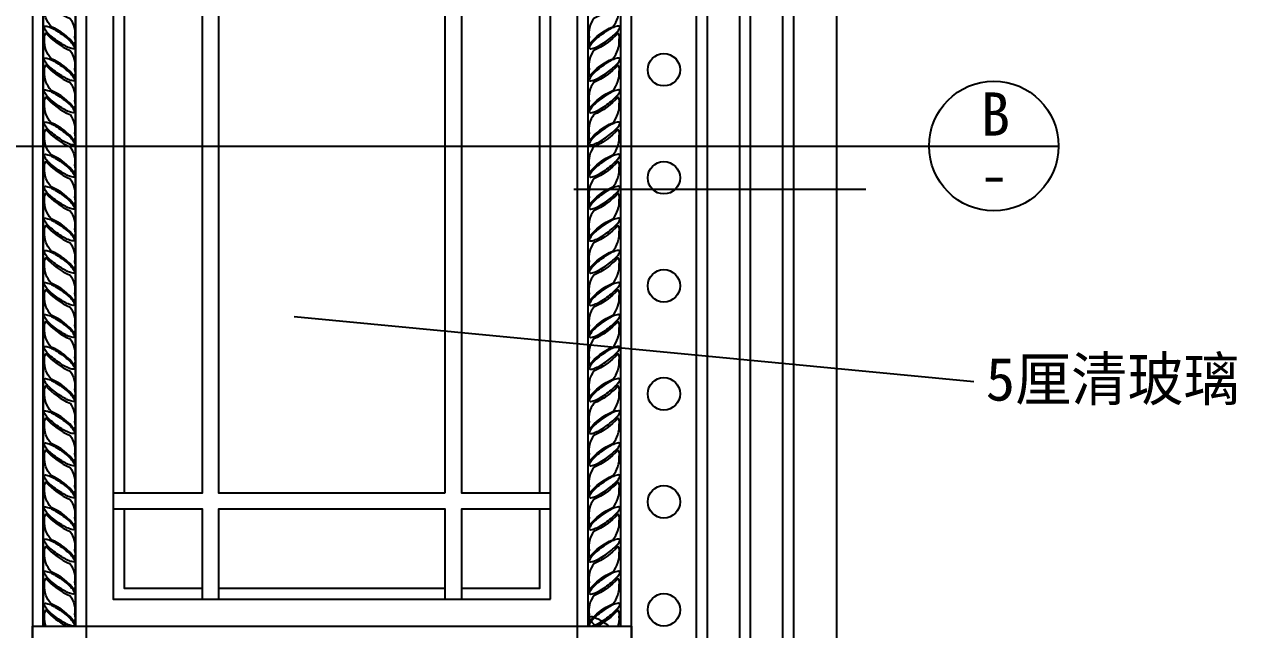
# Model space of a CAD drawing. Header units: metres. Extents: x 63 to 3579, y 112 to 4698.
# Drawn here: x 1201 to 2324, y 2378 to 2938 of the extents above; entities that cross this region are included whole.
import ezdxf

# ---------------------------------------------------------------- set-up
doc = ezdxf.new("R2010")
doc.units = ezdxf.units.M
for name, color, linetype in [('3', 3, 'Continuous'), ('4', 4, 'Continuous'), ('7', 7, 'Continuous'), ('BH', 3, 'Continuous'), ('DIM', 3, 'Continuous'), ('TEXT', 3, 'Continuous')]:
    doc.layers.add(name, color=color, linetype=linetype)
doc.dimstyles.get("Standard").update_dxf_attribs({"dimtxt": 2.5, "dimasz": 2.5, "dimexe": 1.25, "dimexo": 0.625, "dimtad": 1, "dimcen": 2.5, "dimazin": 3, "dimtfac": 1, "dimtmove": 0, "dimatfit": 3})

msp = doc.modelspace()

# ---------------------------------------------------------------- hatches: boundary and pattern name
at = {"layer": 'BH'}
h = msp.add_hatch(dxfattribs=at)
h.set_pattern_fill('AR-RROOF', scale=300)
h.paths.add_polyline_path([(1590.69, 3407.74), (1590.69, 3481.06), (1380.69, 3481.06), (1380.69, 3407.74)])
h.paths.add_polyline_path([(1365.69, 3481.06), (1293.19, 3481.06), (1293.19, 3407.74), (1365.69, 3407.74)])
h.paths.add_polyline_path([(1365.69, 3392.74), (1293.19, 3392.74), (1293.19, 2504.38), (1365.69, 2504.38)])
h.paths.add_polyline_path([(1380.69, 2504.38), (1590.69, 2504.38), (1590.69, 3392.74), (1380.69, 3392.74)])
h.paths.add_polyline_path([(1678.19, 3407.74), (1678.19, 3481.06), (1605.69, 3481.06), (1605.69, 3407.74)])
h.paths.add_polyline_path([(1605.69, 2504.38), (1678.19, 2504.38), (1678.19, 3392.74), (1605.69, 3392.74)])
h.paths.add_polyline_path([(1380.69, 2489.38), (1380.69, 2416.06), (1590.69, 2416.06), (1590.69, 2489.38)])
h.paths.add_polyline_path([(1678.19, 2489.38), (1605.69, 2489.38), (1605.69, 2416.06), (1678.19, 2416.06)])
h.paths.add_polyline_path([(1365.69, 2489.38), (1293.19, 2489.38), (1293.19, 2416.06), (1365.69, 2416.06)])

# ---------------------------------------------------------------- linework, layer by layer
at = {"layer": '3'}
for p, q in [((1218.19, 2381.06), (1218.19, 3516.06)), ((1248.19, 2381.06), (1248.19, 3516.06)), ((1723.19, 2381.06), (1723.19, 3516.06)), ((1753.19, 2381.06), (1753.19, 3516.06))]:
    msp.add_line(p, q, dxfattribs=at)
for points in [[(353.19, 1536.06), (353.19, 4341.16, -0.18), (1913.19, 4341.16), (1913.19, 1536.06)], [(363.19, 1536.06), (363.19, 4334.27, -0.18), (1903.19, 4334.27), (1903.19, 1536.06)], [(393.19, 1536.06), (393.19, 4313.45, -0.18), (1873.19, 4313.45), (1873.19, 1536.06)], [(403.19, 1536.06), (403.19, 4306.46, -0.18), (1863.19, 4306.46), (1863.19, 1536.06)]]:
    msp.add_lwpolyline(points, format="xyb", dxfattribs=at)
msp.add_lwpolyline([(443.19, 1536.06), (443.19, 3626.06), (1823.19, 3626.06), (1823.19, 1536.06)], dxfattribs=at)
for points in [[(1688.19, 2406.06), (1688.19, 3491.06), (1283.19, 3491.06), (1283.19, 2406.06)], [(1258.19, 2331.06), (1208.19, 2331.06), (1208.19, 2381.06), (1258.19, 2381.06)], [(1763.19, 2331.06), (1713.19, 2331.06), (1713.19, 2381.06), (1763.19, 2381.06)]]:
    msp.add_lwpolyline(points, close=True, dxfattribs=at)
at = {"layer": '4'}
for p, q in [((1218.19, 3516.06), (1218.19, 2381.06)), ((1248.19, 3516.06), (1248.19, 2381.06))]:
    msp.add_line(p, q, dxfattribs=at)
for points in [[(313.19, 1536.06), (313.19, 4368.49, -0.19), (1953.19, 4368.49), (1953.19, 1536.06)], [(433.19, 1536.06), (433.19, 4285.36, -0.17), (1833.19, 4285.36), (1833.19, 1536.06)]]:
    msp.add_lwpolyline(points, format="xyb", dxfattribs=at)
msp.add_lwpolyline([(1763.19, 2331.06), (1763.19, 3566.06), (1208.19, 3566.06), (1208.19, 2331.06)], close=True, dxfattribs=at)
at = {"layer": '7'}
for points in [[(1713.19, 2381.06), (1713.19, 3516.06), (1258.19, 3516.06), (1258.19, 2381.06)], [(1590.69, 2504.38), (1590.69, 3392.74), (1380.69, 3392.74), (1380.69, 2504.38)]]:
    msp.add_lwpolyline(points, close=True, dxfattribs=at)
for points in [[(1283.19, 2504.38), (1365.69, 2504.38), (1365.69, 3392.74), (1283.19, 3392.74)], [(1293.19, 3392.74), (1293.19, 2504.38)], [(1688.19, 3392.74), (1605.69, 3392.74), (1605.69, 2504.38), (1688.19, 2504.38)], [(1678.19, 2504.38), (1678.19, 3392.74)], [(1365.69, 2406.06), (1365.69, 2489.38), (1283.19, 2489.38)], [(1293.19, 2489.38), (1293.19, 2416.06), (1365.69, 2416.06)], [(1590.69, 2406.06), (1590.69, 2489.38), (1380.69, 2489.38), (1380.69, 2406.06)], [(1688.19, 2489.38), (1605.69, 2489.38), (1605.69, 2406.06)], [(1605.69, 2416.06), (1678.19, 2416.06), (1678.19, 2489.38)], [(1380.69, 2416.06), (1590.69, 2416.06)]]:
    msp.add_lwpolyline(points, dxfattribs=at)
for centre in [(1793.19, 2896.06), (1793.19, 2796.06), (1793.19, 2696.06), (1793.19, 2596.06), (1793.19, 2496.06), (1793.19, 2396.06)]:
    msp.add_circle(centre, 15, dxfattribs=at)
at = {"layer": 'BH'}
for points in [[(1247.32, 2926.4, -0.1), (1247.45, 2919.13, 0.13), (1225.5, 2935.98, -0.19), (1219.51, 2953.59, -0.23), (1220.78, 2959.59, 0.11), (1243.11, 2943.51, -0.21), (1247.32, 2926.15)], [(1724.06, 2926.4, 0.1), (1723.93, 2919.13, -0.13), (1745.88, 2935.98, 0.19), (1751.88, 2953.59, 0.23), (1750.6, 2959.59, -0.11), (1728.27, 2943.51, 0.21), (1724.06, 2926.15)], [(1247.32, 2896.75, -0.1), (1247.45, 2889.48, 0.13), (1225.5, 2906.33, -0.19), (1219.51, 2923.95, -0.23), (1220.78, 2929.95, 0.11), (1243.11, 2913.86, -0.21), (1247.32, 2896.5)], [(1724.06, 2896.75, 0.1), (1723.93, 2889.48, -0.13), (1745.88, 2906.33, 0.19), (1751.88, 2923.95, 0.23), (1750.6, 2929.95, -0.11), (1728.27, 2913.86, 0.21), (1724.06, 2896.5)], [(1247.32, 2867.26, -0.1), (1247.45, 2859.98, 0.13), (1225.5, 2876.83, -0.19), (1219.51, 2894.45, -0.23), (1220.78, 2900.45, 0.11), (1243.11, 2884.37, -0.21), (1247.32, 2867)], [(1724.06, 2867.26, 0.1), (1723.93, 2859.98, -0.13), (1745.88, 2876.83, 0.19), (1751.88, 2894.45, 0.23), (1750.6, 2900.45, -0.11), (1728.27, 2884.37, 0.21), (1724.06, 2867)], [(1247.32, 2837.46, -0.1), (1247.45, 2830.18, 0.13), (1225.5, 2847.03, -0.19), (1219.51, 2864.65, -0.23), (1220.78, 2870.65, 0.11), (1243.11, 2854.56, -0.21), (1247.32, 2837.2)], [(1724.06, 2837.46, 0.1), (1723.93, 2830.18, -0.13), (1745.88, 2847.03, 0.19), (1751.88, 2864.65, 0.23), (1750.6, 2870.65, -0.11), (1728.27, 2854.56, 0.21), (1724.06, 2837.2)], [(1247.32, 2807.65, -0.1), (1247.45, 2800.38, 0.13), (1225.5, 2817.23, -0.19), (1219.51, 2834.85, -0.23), (1220.78, 2840.85, 0.11), (1243.11, 2824.76, -0.21), (1247.32, 2807.4)], [(1724.06, 2807.65, 0.1), (1723.93, 2800.38, -0.13), (1745.88, 2817.23, 0.19), (1751.88, 2834.85, 0.23), (1750.6, 2840.85, -0.11), (1728.27, 2824.76, 0.21), (1724.06, 2807.4)], [(1247.32, 2778.01, -0.1), (1247.45, 2770.73, 0.13), (1225.5, 2787.58, -0.19), (1219.51, 2805.2, -0.23), (1220.78, 2811.2, 0.11), (1243.11, 2795.11, -0.21), (1247.32, 2777.75)], [(1724.06, 2778.01, 0.1), (1723.93, 2770.73, -0.13), (1745.88, 2787.58, 0.19), (1751.88, 2805.2, 0.23), (1750.6, 2811.2, -0.11), (1728.27, 2795.11, 0.21), (1724.06, 2777.75)], [(1247.32, 2748.51, -0.1), (1247.45, 2741.23, 0.13), (1225.5, 2758.08, -0.19), (1219.51, 2775.7, -0.23), (1220.78, 2781.7, 0.11), (1243.11, 2765.62, -0.21), (1247.32, 2748.25)], [(1724.06, 2748.51, 0.1), (1723.93, 2741.23, -0.13), (1745.88, 2758.08, 0.19), (1751.88, 2775.7, 0.23), (1750.6, 2781.7, -0.11), (1728.27, 2765.62, 0.21), (1724.06, 2748.25)], [(1247.32, 2718.71, -0.1), (1247.45, 2711.43, 0.13), (1225.5, 2728.28, -0.19), (1219.51, 2745.9, -0.23), (1220.78, 2751.9, 0.11), (1243.11, 2735.81, -0.21), (1247.32, 2718.45)], [(1724.06, 2718.71, 0.1), (1723.93, 2711.43, -0.13), (1745.88, 2728.28, 0.19), (1751.88, 2745.9, 0.23), (1750.6, 2751.9, -0.11), (1728.27, 2735.81, 0.21), (1724.06, 2718.45)], [(1247.32, 2688.91, -0.1), (1247.45, 2681.63, 0.13), (1225.5, 2698.48, -0.19), (1219.51, 2716.1, -0.23), (1220.78, 2722.1, 0.11), (1243.11, 2706.01, -0.21), (1247.32, 2688.65)], [(1724.06, 2688.91, 0.1), (1723.93, 2681.63, -0.13), (1745.88, 2698.48, 0.19), (1751.88, 2716.1, 0.23), (1750.6, 2722.1, -0.11), (1728.27, 2706.01, 0.21), (1724.06, 2688.65)], [(1247.32, 2659.26, -0.1), (1247.45, 2651.98, 0.13), (1225.5, 2668.83, -0.19), (1219.51, 2686.45, -0.23), (1220.78, 2692.45, 0.11), (1243.11, 2676.36, -0.21), (1247.32, 2659)], [(1724.06, 2659.26, 0.1), (1723.93, 2651.98, -0.13), (1745.88, 2668.83, 0.19), (1751.88, 2686.45, 0.23), (1750.6, 2692.45, -0.11), (1728.27, 2676.36, 0.21), (1724.06, 2659)], [(1247.32, 2629.76, -0.1), (1247.45, 2622.48, 0.13), (1225.5, 2639.34, -0.19), (1219.51, 2656.95, -0.23), (1220.78, 2662.95, 0.11), (1243.11, 2646.87, -0.21), (1247.32, 2629.51)], [(1724.06, 2629.76, 0.1), (1723.93, 2622.48, -0.13), (1745.88, 2639.34, 0.19), (1751.88, 2656.95, 0.23), (1750.6, 2662.95, -0.11), (1728.27, 2646.87, 0.21), (1724.06, 2629.51)], [(1247.32, 2599.96, -0.1), (1247.45, 2592.68, 0.13), (1225.5, 2609.53, -0.19), (1219.51, 2627.15, -0.23), (1220.78, 2633.15, 0.11), (1243.11, 2617.06, -0.21), (1247.32, 2599.7)], [(1724.06, 2599.96, 0.1), (1723.93, 2592.68, -0.13), (1745.88, 2609.53, 0.19), (1751.88, 2627.15, 0.23), (1750.6, 2633.15, -0.11), (1728.27, 2617.06, 0.21), (1724.06, 2599.7)], [(1247.32, 2570.16, -0.1), (1247.45, 2562.88, 0.13), (1225.5, 2579.73, -0.19), (1219.51, 2597.35, -0.23), (1220.78, 2603.35, 0.11), (1243.11, 2587.26, -0.21), (1247.32, 2569.9)], [(1724.06, 2570.16, 0.1), (1723.93, 2562.88, -0.13), (1745.88, 2579.73, 0.19), (1751.88, 2597.35, 0.23), (1750.6, 2603.35, -0.11), (1728.27, 2587.26, 0.21), (1724.06, 2569.9)], [(1247.32, 2540.35, -0.1), (1247.45, 2533.08, 0.13), (1225.5, 2549.93, -0.19), (1219.51, 2567.55, -0.23), (1220.78, 2573.55, 0.11), (1243.11, 2557.46, -0.21), (1247.32, 2540.1)], [(1724.06, 2540.35, 0.1), (1723.93, 2533.08, -0.13), (1745.88, 2549.93, 0.19), (1751.88, 2567.55, 0.23), (1750.6, 2573.55, -0.11), (1728.27, 2557.46, 0.21), (1724.06, 2540.1)], [(1247.32, 2510.7, -0.1), (1247.45, 2503.43, 0.13), (1225.5, 2520.28, -0.19), (1219.51, 2537.9, -0.23), (1220.78, 2543.9, 0.11), (1243.11, 2527.81, -0.21), (1247.32, 2510.45)], [(1724.06, 2510.7, 0.1), (1723.93, 2503.43, -0.13), (1745.88, 2520.28, 0.19), (1751.88, 2537.9, 0.23), (1750.6, 2543.9, -0.11), (1728.27, 2527.81, 0.21), (1724.06, 2510.45)], [(1247.32, 2481.21, -0.1), (1247.45, 2473.93, 0.13), (1225.5, 2490.78, -0.19), (1219.51, 2508.4, -0.23), (1220.78, 2514.4, 0.11), (1243.11, 2498.32, -0.21), (1247.32, 2480.95)], [(1724.06, 2481.21, 0.1), (1723.93, 2473.93, -0.13), (1745.88, 2490.78, 0.19), (1751.88, 2508.4, 0.23), (1750.6, 2514.4, -0.11), (1728.27, 2498.32, 0.21), (1724.06, 2480.95)], [(1247.32, 2451.41, -0.1), (1247.45, 2444.13, 0.13), (1225.5, 2460.98, -0.19), (1219.51, 2478.6, -0.23), (1220.78, 2484.6, 0.11), (1243.11, 2468.51, -0.21), (1247.32, 2451.15)], [(1724.06, 2451.41, 0.1), (1723.93, 2444.13, -0.13), (1745.88, 2460.98, 0.19), (1751.88, 2478.6, 0.23), (1750.6, 2484.6, -0.11), (1728.27, 2468.51, 0.21), (1724.06, 2451.15)], [(1247.32, 2421.6, -0.1), (1247.45, 2414.33, 0.13), (1225.5, 2431.18, -0.19), (1219.51, 2448.8, -0.23), (1220.78, 2454.8, 0.11), (1243.11, 2438.71, -0.21), (1247.32, 2421.35)], [(1724.06, 2421.6, 0.1), (1723.93, 2414.33, -0.13), (1745.88, 2431.18, 0.19), (1751.88, 2448.8, 0.23), (1750.6, 2454.8, -0.11), (1728.27, 2438.71, 0.21), (1724.06, 2421.35)], [(1247.32, 2391.96, -0.1), (1247.45, 2384.68, 0.13), (1225.5, 2401.53, -0.19), (1219.51, 2419.15, -0.23), (1220.78, 2425.15, 0.11), (1243.11, 2409.06, -0.21), (1247.32, 2391.7)], [(1724.06, 2391.96, 0.1), (1723.93, 2384.68, -0.13), (1745.88, 2401.53, 0.19), (1751.88, 2419.15, 0.23), (1750.6, 2425.15, -0.11), (1728.27, 2409.06, 0.21), (1724.06, 2391.7)], [(1220.54, 2381.06, -0.09), (1219.51, 2389.65, -0.23), (1220.78, 2395.65, 0.09), (1239.92, 2381.06)], [(1750.85, 2381.06, 0.09), (1751.88, 2389.65, 0.23), (1750.6, 2395.65, -0.09), (1731.46, 2381.06)], [(1730.1, 2381.06, -0.03), (1726.82, 2384.35, -0.07), (1724.21, 2388.24, -0.28), (1724.32, 2389.46, -0.28), (1725.45, 2389.94, -0.07), (1729.96, 2388.67, -0.03), (1734.52, 2386.33, -0.02), (1740.44, 2382.44, -0.01), (1742.29, 2381.06, -0.01)]]:
    msp.add_lwpolyline(points, format="xyb", dxfattribs=at)
for points in [[(1247.07, 2915.93, -0.28), (1245.93, 2915.45, -0.07), (1241.43, 2916.73, -0.03), (1236.86, 2919.06, -0.02), (1230.94, 2922.96, -0.02), (1225.4, 2927.38, -0.03), (1221.76, 2930.99, -0.07), (1219.15, 2934.88, -0.28), (1219.25, 2936.1, -0.28), (1220.39, 2936.59, -0.07), (1224.89, 2935.31, -0.03), (1229.46, 2932.98, -0.02), (1235.38, 2929.08, -0.02), (1240.92, 2924.66, -0.03), (1244.56, 2921.05, -0.07), (1247.17, 2917.16, -0.28)], [(1247.07, 2915.93, -0.28), (1245.93, 2915.45, -0.07), (1241.43, 2916.73, -0.03), (1236.86, 2919.06, -0.02), (1230.94, 2922.96, -0.02), (1225.4, 2927.38, -0.03), (1221.76, 2930.99, -0.07), (1219.15, 2934.88, -0.28), (1219.25, 2936.1, -0.28), (1220.39, 2936.59, -0.07), (1224.89, 2935.31, -0.03), (1229.46, 2932.98, -0.02), (1235.38, 2929.08, -0.02), (1240.92, 2924.66, -0.03), (1244.56, 2921.05, -0.07), (1247.17, 2917.16, -0.28)], [(1724.32, 2915.93, 0.28), (1725.45, 2915.45, 0.07), (1729.96, 2916.73, 0.03), (1734.52, 2919.06, 0.02), (1740.44, 2922.96, 0.02), (1745.98, 2927.38, 0.03), (1749.63, 2930.99, 0.07), (1752.24, 2934.88, 0.28), (1752.13, 2936.1, 0.28), (1751, 2936.59, 0.07), (1746.49, 2935.31, 0.03), (1741.93, 2932.98, 0.02), (1736.01, 2929.08, 0.02), (1730.46, 2924.66, 0.03), (1726.82, 2921.05, 0.07), (1724.21, 2917.16, 0.28)], [(1724.32, 2915.93, 0.28), (1725.45, 2915.45, 0.07), (1729.96, 2916.73, 0.03), (1734.52, 2919.06, 0.02), (1740.44, 2922.96, 0.02), (1745.98, 2927.38, 0.03), (1749.63, 2930.99, 0.07), (1752.24, 2934.88, 0.28), (1752.13, 2936.1, 0.28), (1751, 2936.59, 0.07), (1746.49, 2935.31, 0.03), (1741.93, 2932.98, 0.02), (1736.01, 2929.08, 0.02), (1730.46, 2924.66, 0.03), (1726.82, 2921.05, 0.07), (1724.21, 2917.16, 0.28)], [(1247.07, 2886.29, -0.28), (1245.93, 2885.8, -0.07), (1241.43, 2887.08, -0.03), (1236.86, 2889.42, -0.02), (1230.94, 2893.31, -0.02), (1225.4, 2897.73, -0.03), (1221.76, 2901.34, -0.07), (1219.15, 2905.23, -0.28), (1219.25, 2906.46, -0.28), (1220.39, 2906.94, -0.07), (1224.89, 2905.67, -0.03), (1229.46, 2903.33, -0.02), (1235.38, 2899.43, -0.02), (1240.92, 2895.01, -0.03), (1244.56, 2891.4, -0.07), (1247.17, 2887.51, -0.28)], [(1724.32, 2886.29, 0.28), (1725.45, 2885.8, 0.07), (1729.96, 2887.08, 0.03), (1734.52, 2889.42, 0.02), (1740.44, 2893.31, 0.02), (1745.98, 2897.73, 0.03), (1749.63, 2901.34, 0.07), (1752.24, 2905.23, 0.28), (1752.13, 2906.46, 0.28), (1751, 2906.94, 0.07), (1746.49, 2905.67, 0.03), (1741.93, 2903.33, 0.02), (1736.01, 2899.43, 0.02), (1730.46, 2895.01, 0.03), (1726.82, 2891.4, 0.07), (1724.21, 2887.51, 0.28)], [(1247.07, 2856.79, -0.28), (1245.93, 2856.31, -0.07), (1241.43, 2857.58, -0.03), (1236.86, 2859.92, -0.02), (1230.94, 2863.82, -0.02), (1225.4, 2868.23, -0.03), (1221.76, 2871.84, -0.07), (1219.15, 2875.73, -0.28), (1219.25, 2876.96, -0.28), (1220.39, 2877.44, -0.07), (1224.89, 2876.17, -0.03), (1229.46, 2873.83, -0.02), (1235.38, 2869.93, -0.02), (1240.92, 2865.52, -0.03), (1244.56, 2861.91, -0.07), (1247.17, 2858.02, -0.28)], [(1724.32, 2856.79, 0.28), (1725.45, 2856.31, 0.07), (1729.96, 2857.58, 0.03), (1734.52, 2859.92, 0.02), (1740.44, 2863.82, 0.02), (1745.98, 2868.23, 0.03), (1749.63, 2871.84, 0.07), (1752.24, 2875.73, 0.28), (1752.13, 2876.96, 0.28), (1751, 2877.44, 0.07), (1746.49, 2876.17, 0.03), (1741.93, 2873.83, 0.02), (1736.01, 2869.93, 0.02), (1730.46, 2865.52, 0.03), (1726.82, 2861.91, 0.07), (1724.21, 2858.02, 0.28)], [(1247.07, 2826.99, -0.28), (1245.93, 2826.51, -0.07), (1241.43, 2827.78, -0.03), (1236.86, 2830.12, -0.02), (1230.94, 2834.01, -0.02), (1225.4, 2838.43, -0.03), (1221.76, 2842.04, -0.07), (1219.15, 2845.93, -0.28), (1219.25, 2847.16, -0.28), (1220.39, 2847.64, -0.07), (1224.89, 2846.37, -0.03), (1229.46, 2844.03, -0.02), (1235.38, 2840.13, -0.02), (1240.92, 2835.72, -0.03), (1244.56, 2832.11, -0.07), (1247.17, 2828.21, -0.28)], [(1247.07, 2826.99, -0.28), (1245.93, 2826.51, -0.07), (1241.43, 2827.78, -0.03), (1236.86, 2830.12, -0.02), (1230.94, 2834.01, -0.02), (1225.4, 2838.43, -0.03), (1221.76, 2842.04, -0.07), (1219.15, 2845.93, -0.28), (1219.25, 2847.16, -0.28), (1220.39, 2847.64, -0.07), (1224.89, 2846.37, -0.03), (1229.46, 2844.03, -0.02), (1235.38, 2840.13, -0.02), (1240.92, 2835.72, -0.03), (1244.56, 2832.11, -0.07), (1247.17, 2828.21, -0.28)], [(1724.32, 2826.99, 0.28), (1725.45, 2826.51, 0.07), (1729.96, 2827.78, 0.03), (1734.52, 2830.12, 0.02), (1740.44, 2834.01, 0.02), (1745.98, 2838.43, 0.03), (1749.63, 2842.04, 0.07), (1752.24, 2845.93, 0.28), (1752.13, 2847.16, 0.28), (1751, 2847.64, 0.07), (1746.49, 2846.37, 0.03), (1741.93, 2844.03, 0.02), (1736.01, 2840.13, 0.02), (1730.46, 2835.72, 0.03), (1726.82, 2832.11, 0.07), (1724.21, 2828.21, 0.28)], [(1724.32, 2826.99, 0.28), (1725.45, 2826.51, 0.07), (1729.96, 2827.78, 0.03), (1734.52, 2830.12, 0.02), (1740.44, 2834.01, 0.02), (1745.98, 2838.43, 0.03), (1749.63, 2842.04, 0.07), (1752.24, 2845.93, 0.28), (1752.13, 2847.16, 0.28), (1751, 2847.64, 0.07), (1746.49, 2846.37, 0.03), (1741.93, 2844.03, 0.02), (1736.01, 2840.13, 0.02), (1730.46, 2835.72, 0.03), (1726.82, 2832.11, 0.07), (1724.21, 2828.21, 0.28)], [(1247.07, 2797.19, -0.28), (1245.93, 2796.7, -0.07), (1241.43, 2797.98, -0.03), (1236.86, 2800.32, -0.02), (1230.94, 2804.21, -0.02), (1225.4, 2808.63, -0.03), (1221.76, 2812.24, -0.07), (1219.15, 2816.13, -0.28), (1219.25, 2817.36, -0.28), (1220.39, 2817.84, -0.07), (1224.89, 2816.57, -0.03), (1229.46, 2814.23, -0.02), (1235.38, 2810.33, -0.02), (1240.92, 2805.91, -0.03), (1244.56, 2802.3, -0.07), (1247.17, 2798.41, -0.28)], [(1247.07, 2797.19, -0.28), (1245.93, 2796.7, -0.07), (1241.43, 2797.98, -0.03), (1236.86, 2800.32, -0.02), (1230.94, 2804.21, -0.02), (1225.4, 2808.63, -0.03), (1221.76, 2812.24, -0.07), (1219.15, 2816.13, -0.28), (1219.25, 2817.36, -0.28), (1220.39, 2817.84, -0.07), (1224.89, 2816.57, -0.03), (1229.46, 2814.23, -0.02), (1235.38, 2810.33, -0.02), (1240.92, 2805.91, -0.03), (1244.56, 2802.3, -0.07), (1247.17, 2798.41, -0.28)], [(1724.32, 2797.19, 0.28), (1725.45, 2796.7, 0.07), (1729.96, 2797.98, 0.03), (1734.52, 2800.32, 0.02), (1740.44, 2804.21, 0.02), (1745.98, 2808.63, 0.03), (1749.63, 2812.24, 0.07), (1752.24, 2816.13, 0.28), (1752.13, 2817.36, 0.28), (1751, 2817.84, 0.07), (1746.49, 2816.57, 0.03), (1741.93, 2814.23, 0.02), (1736.01, 2810.33, 0.02), (1730.46, 2805.91, 0.03), (1726.82, 2802.3, 0.07), (1724.21, 2798.41, 0.28)], [(1724.32, 2797.19, 0.28), (1725.45, 2796.7, 0.07), (1729.96, 2797.98, 0.03), (1734.52, 2800.32, 0.02), (1740.44, 2804.21, 0.02), (1745.98, 2808.63, 0.03), (1749.63, 2812.24, 0.07), (1752.24, 2816.13, 0.28), (1752.13, 2817.36, 0.28), (1751, 2817.84, 0.07), (1746.49, 2816.57, 0.03), (1741.93, 2814.23, 0.02), (1736.01, 2810.33, 0.02), (1730.46, 2805.91, 0.03), (1726.82, 2802.3, 0.07), (1724.21, 2798.41, 0.28)], [(1247.07, 2767.54, -0.28), (1245.93, 2767.06, -0.07), (1241.43, 2768.33, -0.03), (1236.86, 2770.67, -0.02), (1230.94, 2774.56, -0.02), (1225.4, 2778.98, -0.03), (1221.76, 2782.59, -0.07), (1219.15, 2786.48, -0.28), (1219.25, 2787.71, -0.28), (1220.39, 2788.19, -0.07), (1224.89, 2786.92, -0.03), (1229.46, 2784.58, -0.02), (1235.38, 2780.68, -0.02), (1240.92, 2776.26, -0.03), (1244.56, 2772.65, -0.07), (1247.17, 2768.76, -0.28)], [(1724.32, 2767.54, 0.28), (1725.45, 2767.06, 0.07), (1729.96, 2768.33, 0.03), (1734.52, 2770.67, 0.02), (1740.44, 2774.56, 0.02), (1745.98, 2778.98, 0.03), (1749.63, 2782.59, 0.07), (1752.24, 2786.48, 0.28), (1752.13, 2787.71, 0.28), (1751, 2788.19, 0.07), (1746.49, 2786.92, 0.03), (1741.93, 2784.58, 0.02), (1736.01, 2780.68, 0.02), (1730.46, 2776.26, 0.03), (1726.82, 2772.65, 0.07), (1724.21, 2768.76, 0.28)], [(1247.07, 2738.04, -0.28), (1245.93, 2737.56, -0.07), (1241.43, 2738.83, -0.03), (1236.86, 2741.17, -0.02), (1230.94, 2745.07, -0.02), (1225.4, 2749.49, -0.03), (1221.76, 2753.1, -0.07), (1219.15, 2756.99, -0.28), (1219.25, 2758.21, -0.28), (1220.39, 2758.69, -0.07), (1224.89, 2757.42, -0.03), (1229.46, 2755.08, -0.02), (1235.38, 2751.19, -0.02), (1240.92, 2746.77, -0.03), (1244.56, 2743.16, -0.07), (1247.17, 2739.27, -0.28)], [(1724.32, 2738.04, 0.28), (1725.45, 2737.56, 0.07), (1729.96, 2738.83, 0.03), (1734.52, 2741.17, 0.02), (1740.44, 2745.07, 0.02), (1745.98, 2749.49, 0.03), (1749.63, 2753.1, 0.07), (1752.24, 2756.99, 0.28), (1752.13, 2758.21, 0.28), (1751, 2758.69, 0.07), (1746.49, 2757.42, 0.03), (1741.93, 2755.08, 0.02), (1736.01, 2751.19, 0.02), (1730.46, 2746.77, 0.03), (1726.82, 2743.16, 0.07), (1724.21, 2739.27, 0.28)], [(1247.07, 2708.24, -0.28), (1245.93, 2707.76, -0.07), (1241.43, 2709.03, -0.03), (1236.86, 2711.37, -0.02), (1230.94, 2715.27, -0.02), (1225.4, 2719.68, -0.03), (1221.76, 2723.29, -0.07), (1219.15, 2727.18, -0.28), (1219.25, 2728.41, -0.28), (1220.39, 2728.89, -0.07), (1224.89, 2727.62, -0.03), (1229.46, 2725.28, -0.02), (1235.38, 2721.38, -0.02), (1240.92, 2716.97, -0.03), (1244.56, 2713.36, -0.07), (1247.17, 2709.47, -0.28)], [(1724.32, 2708.24, 0.28), (1725.45, 2707.76, 0.07), (1729.96, 2709.03, 0.03), (1734.52, 2711.37, 0.02), (1740.44, 2715.27, 0.02), (1745.98, 2719.68, 0.03), (1749.63, 2723.29, 0.07), (1752.24, 2727.18, 0.28), (1752.13, 2728.41, 0.28), (1751, 2728.89, 0.07), (1746.49, 2727.62, 0.03), (1741.93, 2725.28, 0.02), (1736.01, 2721.38, 0.02), (1730.46, 2716.97, 0.03), (1726.82, 2713.36, 0.07), (1724.21, 2709.47, 0.28)], [(1247.07, 2678.44, -0.28), (1245.93, 2677.96, -0.07), (1241.43, 2679.23, -0.03), (1236.86, 2681.57, -0.02), (1230.94, 2685.46, -0.02), (1225.4, 2689.88, -0.03), (1221.76, 2693.49, -0.07), (1219.15, 2697.38, -0.28), (1219.25, 2698.61, -0.28), (1220.39, 2699.09, -0.07), (1224.89, 2697.82, -0.03), (1229.46, 2695.48, -0.02), (1235.38, 2691.58, -0.02), (1240.92, 2687.16, -0.03), (1244.56, 2683.55, -0.07), (1247.17, 2679.66, -0.28)], [(1247.07, 2678.44, -0.28), (1245.93, 2677.96, -0.07), (1241.43, 2679.23, -0.03), (1236.86, 2681.57, -0.02), (1230.94, 2685.46, -0.02), (1225.4, 2689.88, -0.03), (1221.76, 2693.49, -0.07), (1219.15, 2697.38, -0.28), (1219.25, 2698.61, -0.28), (1220.39, 2699.09, -0.07), (1224.89, 2697.82, -0.03), (1229.46, 2695.48, -0.02), (1235.38, 2691.58, -0.02), (1240.92, 2687.16, -0.03), (1244.56, 2683.55, -0.07), (1247.17, 2679.66, -0.28)], [(1724.32, 2678.44, 0.28), (1725.45, 2677.96, 0.07), (1729.96, 2679.23, 0.03), (1734.52, 2681.57, 0.02), (1740.44, 2685.46, 0.02), (1745.98, 2689.88, 0.03), (1749.63, 2693.49, 0.07), (1752.24, 2697.38, 0.28), (1752.13, 2698.61, 0.28), (1751, 2699.09, 0.07), (1746.49, 2697.82, 0.03), (1741.93, 2695.48, 0.02), (1736.01, 2691.58, 0.02), (1730.46, 2687.16, 0.03), (1726.82, 2683.55, 0.07), (1724.21, 2679.66, 0.28)], [(1724.32, 2678.44, 0.28), (1725.45, 2677.96, 0.07), (1729.96, 2679.23, 0.03), (1734.52, 2681.57, 0.02), (1740.44, 2685.46, 0.02), (1745.98, 2689.88, 0.03), (1749.63, 2693.49, 0.07), (1752.24, 2697.38, 0.28), (1752.13, 2698.61, 0.28), (1751, 2699.09, 0.07), (1746.49, 2697.82, 0.03), (1741.93, 2695.48, 0.02), (1736.01, 2691.58, 0.02), (1730.46, 2687.16, 0.03), (1726.82, 2683.55, 0.07), (1724.21, 2679.66, 0.28)], [(1247.07, 2648.79, -0.28), (1245.93, 2648.31, -0.07), (1241.43, 2649.58, -0.03), (1236.86, 2651.92, -0.02), (1230.94, 2655.81, -0.02), (1225.4, 2660.23, -0.03), (1221.76, 2663.84, -0.07), (1219.15, 2667.73, -0.28), (1219.25, 2668.96, -0.28), (1220.39, 2669.44, -0.07), (1224.89, 2668.17, -0.03), (1229.46, 2665.83, -0.02), (1235.38, 2661.93, -0.02), (1240.92, 2657.51, -0.03), (1244.56, 2653.91, -0.07), (1247.17, 2650.01, -0.28)], [(1724.32, 2648.79, 0.28), (1725.45, 2648.31, 0.07), (1729.96, 2649.58, 0.03), (1734.52, 2651.92, 0.02), (1740.44, 2655.81, 0.02), (1745.98, 2660.23, 0.03), (1749.63, 2663.84, 0.07), (1752.24, 2667.73, 0.28), (1752.13, 2668.96, 0.28), (1751, 2669.44, 0.07), (1746.49, 2668.17, 0.03), (1741.93, 2665.83, 0.02), (1736.01, 2661.93, 0.02), (1730.46, 2657.51, 0.03), (1726.82, 2653.91, 0.07), (1724.21, 2650.01, 0.28)], [(1247.07, 2619.29, -0.28), (1245.93, 2618.81, -0.07), (1241.43, 2620.08, -0.03), (1236.86, 2622.42, -0.02), (1230.94, 2626.32, -0.02), (1225.4, 2630.74, -0.03), (1221.76, 2634.35, -0.07), (1219.15, 2638.24, -0.28), (1219.25, 2639.46, -0.28), (1220.39, 2639.94, -0.07), (1224.89, 2638.67, -0.03), (1229.46, 2636.33, -0.02), (1235.38, 2632.44, -0.02), (1240.92, 2628.02, -0.03), (1244.56, 2624.41, -0.07), (1247.17, 2620.52, -0.28)], [(1724.32, 2619.29, 0.28), (1725.45, 2618.81, 0.07), (1729.96, 2620.08, 0.03), (1734.52, 2622.42, 0.02), (1740.44, 2626.32, 0.02), (1745.98, 2630.74, 0.03), (1749.63, 2634.35, 0.07), (1752.24, 2638.24, 0.28), (1752.13, 2639.46, 0.28), (1751, 2639.94, 0.07), (1746.49, 2638.67, 0.03), (1741.93, 2636.33, 0.02), (1736.01, 2632.44, 0.02), (1730.46, 2628.02, 0.03), (1726.82, 2624.41, 0.07), (1724.21, 2620.52, 0.28)], [(1247.07, 2589.49, -0.28), (1245.93, 2589.01, -0.07), (1241.43, 2590.28, -0.03), (1236.86, 2592.62, -0.02), (1230.94, 2596.52, -0.02), (1225.4, 2600.93, -0.03), (1221.76, 2604.54, -0.07), (1219.15, 2608.43, -0.28), (1219.25, 2609.66, -0.28), (1220.39, 2610.14, -0.07), (1224.89, 2608.87, -0.03), (1229.46, 2606.53, -0.02), (1235.38, 2602.63, -0.02), (1240.92, 2598.22, -0.03), (1244.56, 2594.61, -0.07), (1247.17, 2590.72, -0.28)], [(1724.32, 2589.49, 0.28), (1725.45, 2589.01, 0.07), (1729.96, 2590.28, 0.03), (1734.52, 2592.62, 0.02), (1740.44, 2596.52, 0.02), (1745.98, 2600.93, 0.03), (1749.63, 2604.54, 0.07), (1752.24, 2608.43, 0.28), (1752.13, 2609.66, 0.28), (1751, 2610.14, 0.07), (1746.49, 2608.87, 0.03), (1741.93, 2606.53, 0.02), (1736.01, 2602.63, 0.02), (1730.46, 2598.22, 0.03), (1726.82, 2594.61, 0.07), (1724.21, 2590.72, 0.28)], [(1247.07, 2559.69, -0.28), (1245.93, 2559.21, -0.07), (1241.43, 2560.48, -0.03), (1236.86, 2562.82, -0.02), (1230.94, 2566.71, -0.02), (1225.4, 2571.13, -0.03), (1221.76, 2574.74, -0.07), (1219.15, 2578.63, -0.28), (1219.25, 2579.86, -0.28), (1220.39, 2580.34, -0.07), (1224.89, 2579.07, -0.03), (1229.46, 2576.73, -0.02), (1235.38, 2572.83, -0.02), (1240.92, 2568.41, -0.03), (1244.56, 2564.81, -0.07), (1247.17, 2560.91, -0.28)], [(1724.32, 2559.69, 0.28), (1725.45, 2559.21, 0.07), (1729.96, 2560.48, 0.03), (1734.52, 2562.82, 0.02), (1740.44, 2566.71, 0.02), (1745.98, 2571.13, 0.03), (1749.63, 2574.74, 0.07), (1752.24, 2578.63, 0.28), (1752.13, 2579.86, 0.28), (1751, 2580.34, 0.07), (1746.49, 2579.07, 0.03), (1741.93, 2576.73, 0.02), (1736.01, 2572.83, 0.02), (1730.46, 2568.41, 0.03), (1726.82, 2564.81, 0.07), (1724.21, 2560.91, 0.28)], [(1247.07, 2529.89, -0.28), (1245.93, 2529.4, -0.07), (1241.43, 2530.68, -0.03), (1236.86, 2533.02, -0.02), (1230.94, 2536.91, -0.02), (1225.4, 2541.33, -0.03), (1221.76, 2544.94, -0.07), (1219.15, 2548.83, -0.28), (1219.25, 2550.06, -0.28), (1220.39, 2550.54, -0.07), (1224.89, 2549.27, -0.03), (1229.46, 2546.93, -0.02), (1235.38, 2543.03, -0.02), (1240.92, 2538.61, -0.03), (1244.56, 2535, -0.07), (1247.17, 2531.11, -0.28)], [(1247.07, 2529.89, -0.28), (1245.93, 2529.4, -0.07), (1241.43, 2530.68, -0.03), (1236.86, 2533.02, -0.02), (1230.94, 2536.91, -0.02), (1225.4, 2541.33, -0.03), (1221.76, 2544.94, -0.07), (1219.15, 2548.83, -0.28), (1219.25, 2550.06, -0.28), (1220.39, 2550.54, -0.07), (1224.89, 2549.27, -0.03), (1229.46, 2546.93, -0.02), (1235.38, 2543.03, -0.02), (1240.92, 2538.61, -0.03), (1244.56, 2535, -0.07), (1247.17, 2531.11, -0.28)], [(1724.32, 2529.89, 0.28), (1725.45, 2529.4, 0.07), (1729.96, 2530.68, 0.03), (1734.52, 2533.02, 0.02), (1740.44, 2536.91, 0.02), (1745.98, 2541.33, 0.03), (1749.63, 2544.94, 0.07), (1752.24, 2548.83, 0.28), (1752.13, 2550.06, 0.28), (1751, 2550.54, 0.07), (1746.49, 2549.27, 0.03), (1741.93, 2546.93, 0.02), (1736.01, 2543.03, 0.02), (1730.46, 2538.61, 0.03), (1726.82, 2535, 0.07), (1724.21, 2531.11, 0.28)], [(1724.32, 2529.89, 0.28), (1725.45, 2529.4, 0.07), (1729.96, 2530.68, 0.03), (1734.52, 2533.02, 0.02), (1740.44, 2536.91, 0.02), (1745.98, 2541.33, 0.03), (1749.63, 2544.94, 0.07), (1752.24, 2548.83, 0.28), (1752.13, 2550.06, 0.28), (1751, 2550.54, 0.07), (1746.49, 2549.27, 0.03), (1741.93, 2546.93, 0.02), (1736.01, 2543.03, 0.02), (1730.46, 2538.61, 0.03), (1726.82, 2535, 0.07), (1724.21, 2531.11, 0.28)], [(1247.07, 2500.24, -0.28), (1245.93, 2499.76, -0.07), (1241.43, 2501.03, -0.03), (1236.86, 2503.37, -0.02), (1230.94, 2507.26, -0.02), (1225.4, 2511.68, -0.03), (1221.76, 2515.29, -0.07), (1219.15, 2519.18, -0.28), (1219.25, 2520.41, -0.28), (1220.39, 2520.89, -0.07), (1224.89, 2519.62, -0.03), (1229.46, 2517.28, -0.02), (1235.38, 2513.38, -0.02), (1240.92, 2508.96, -0.03), (1244.56, 2505.35, -0.07), (1247.17, 2501.46, -0.28)], [(1724.32, 2500.24, 0.28), (1725.45, 2499.76, 0.07), (1729.96, 2501.03, 0.03), (1734.52, 2503.37, 0.02), (1740.44, 2507.26, 0.02), (1745.98, 2511.68, 0.03), (1749.63, 2515.29, 0.07), (1752.24, 2519.18, 0.28), (1752.13, 2520.41, 0.28), (1751, 2520.89, 0.07), (1746.49, 2519.62, 0.03), (1741.93, 2517.28, 0.02), (1736.01, 2513.38, 0.02), (1730.46, 2508.96, 0.03), (1726.82, 2505.35, 0.07), (1724.21, 2501.46, 0.28)], [(1247.07, 2470.74, -0.28), (1245.93, 2470.26, -0.07), (1241.43, 2471.53, -0.03), (1236.86, 2473.87, -0.02), (1230.94, 2477.77, -0.02), (1225.4, 2482.19, -0.03), (1221.76, 2485.79, -0.07), (1219.15, 2489.69, -0.28), (1219.25, 2490.91, -0.28), (1220.39, 2491.39, -0.07), (1224.89, 2490.12, -0.03), (1229.46, 2487.78, -0.02), (1235.38, 2483.89, -0.02), (1240.92, 2479.47, -0.03), (1244.56, 2475.86, -0.07), (1247.17, 2471.97, -0.28)], [(1724.32, 2470.74, 0.28), (1725.45, 2470.26, 0.07), (1729.96, 2471.53, 0.03), (1734.52, 2473.87, 0.02), (1740.44, 2477.77, 0.02), (1745.98, 2482.19, 0.03), (1749.63, 2485.79, 0.07), (1752.24, 2489.69, 0.28), (1752.13, 2490.91, 0.28), (1751, 2491.39, 0.07), (1746.49, 2490.12, 0.03), (1741.93, 2487.78, 0.02), (1736.01, 2483.89, 0.02), (1730.46, 2479.47, 0.03), (1726.82, 2475.86, 0.07), (1724.21, 2471.97, 0.28)], [(1247.07, 2440.94, -0.28), (1245.93, 2440.46, -0.07), (1241.43, 2441.73, -0.03), (1236.86, 2444.07, -0.02), (1230.94, 2447.97, -0.02), (1225.4, 2452.38, -0.03), (1221.76, 2455.99, -0.07), (1219.15, 2459.88, -0.28), (1219.25, 2461.11, -0.28), (1220.39, 2461.59, -0.07), (1224.89, 2460.32, -0.03), (1229.46, 2457.98, -0.02), (1235.38, 2454.08, -0.02), (1240.92, 2449.67, -0.03), (1244.56, 2446.06, -0.07), (1247.17, 2442.17, -0.28)], [(1724.32, 2440.94, 0.28), (1725.45, 2440.46, 0.07), (1729.96, 2441.73, 0.03), (1734.52, 2444.07, 0.02), (1740.44, 2447.97, 0.02), (1745.98, 2452.38, 0.03), (1749.63, 2455.99, 0.07), (1752.24, 2459.88, 0.28), (1752.13, 2461.11, 0.28), (1751, 2461.59, 0.07), (1746.49, 2460.32, 0.03), (1741.93, 2457.98, 0.02), (1736.01, 2454.08, 0.02), (1730.46, 2449.67, 0.03), (1726.82, 2446.06, 0.07), (1724.21, 2442.17, 0.28)], [(1247.07, 2411.14, -0.28), (1245.93, 2410.65, -0.07), (1241.43, 2411.93, -0.03), (1236.86, 2414.27, -0.02), (1230.94, 2418.16, -0.02), (1225.4, 2422.58, -0.03), (1221.76, 2426.19, -0.07), (1219.15, 2430.08, -0.28), (1219.25, 2431.31, -0.28), (1220.39, 2431.79, -0.07), (1224.89, 2430.52, -0.03), (1229.46, 2428.18, -0.02), (1235.38, 2424.28, -0.02), (1240.92, 2419.86, -0.03), (1244.56, 2416.25, -0.07), (1247.17, 2412.36, -0.28)], [(1247.07, 2411.14, -0.28), (1245.93, 2410.65, -0.07), (1241.43, 2411.93, -0.03), (1236.86, 2414.27, -0.02), (1230.94, 2418.16, -0.02), (1225.4, 2422.58, -0.03), (1221.76, 2426.19, -0.07), (1219.15, 2430.08, -0.28), (1219.25, 2431.31, -0.28), (1220.39, 2431.79, -0.07), (1224.89, 2430.52, -0.03), (1229.46, 2428.18, -0.02), (1235.38, 2424.28, -0.02), (1240.92, 2419.86, -0.03), (1244.56, 2416.25, -0.07), (1247.17, 2412.36, -0.28)], [(1724.32, 2411.14, 0.28), (1725.45, 2410.65, 0.07), (1729.96, 2411.93, 0.03), (1734.52, 2414.27, 0.02), (1740.44, 2418.16, 0.02), (1745.98, 2422.58, 0.03), (1749.63, 2426.19, 0.07), (1752.24, 2430.08, 0.28), (1752.13, 2431.31, 0.28), (1751, 2431.79, 0.07), (1746.49, 2430.52, 0.03), (1741.93, 2428.18, 0.02), (1736.01, 2424.28, 0.02), (1730.46, 2419.86, 0.03), (1726.82, 2416.25, 0.07), (1724.21, 2412.36, 0.28)], [(1724.32, 2411.14, 0.28), (1725.45, 2410.65, 0.07), (1729.96, 2411.93, 0.03), (1734.52, 2414.27, 0.02), (1740.44, 2418.16, 0.02), (1745.98, 2422.58, 0.03), (1749.63, 2426.19, 0.07), (1752.24, 2430.08, 0.28), (1752.13, 2431.31, 0.28), (1751, 2431.79, 0.07), (1746.49, 2430.52, 0.03), (1741.93, 2428.18, 0.02), (1736.01, 2424.28, 0.02), (1730.46, 2419.86, 0.03), (1726.82, 2416.25, 0.07), (1724.21, 2412.36, 0.28)], [(1247.07, 2381.49, -0.28), (1245.93, 2381.01, -0.07), (1241.43, 2382.28, -0.03), (1236.86, 2384.62, -0.02), (1230.94, 2388.51, -0.02), (1225.4, 2392.93, -0.03), (1221.76, 2396.54, -0.07), (1219.15, 2400.43, -0.28), (1219.25, 2401.66, -0.28), (1220.39, 2402.14, -0.07), (1224.89, 2400.87, -0.03), (1229.46, 2398.53, -0.02), (1235.38, 2394.63, -0.02), (1240.92, 2390.21, -0.03), (1244.56, 2386.6, -0.07), (1247.17, 2382.71, -0.28)], [(1724.32, 2381.49, 0.28), (1725.45, 2381.01, 0.07), (1729.96, 2382.28, 0.03), (1734.52, 2384.62, 0.02), (1740.44, 2388.51, 0.02), (1745.98, 2392.93, 0.03), (1749.63, 2396.54, 0.07), (1752.24, 2400.43, 0.28), (1752.13, 2401.66, 0.28), (1751, 2402.14, 0.07), (1746.49, 2400.87, 0.03), (1741.93, 2398.53, 0.02), (1736.01, 2394.63, 0.02), (1730.46, 2390.21, 0.03), (1726.82, 2386.6, 0.07), (1724.21, 2382.71, 0.28)]]:
    msp.add_lwpolyline(points, format="xyb", close=True, dxfattribs=at)
at = {"layer": 'DIM'}
for p, q in [((261.74, 2825.48), (2158.78, 2825.48)), ((1980.11, 2785.22), (1709.85, 2785.22))]:
    msp.add_line(p, q, dxfattribs=at)
msp.add_circle((2098.78, 2825.48), 60, dxfattribs=at)

# ---------------------------------------------------------------- texts
for s, p in [('B', (2086.62, 2835.1)), ('-', (2085.45, 2778.95))]:
    msp.add_text(s, height=40, dxfattribs=at).set_placement(p)
at = {"layer": 'TEXT'}
msp.add_text('5厘清玻璃', height=40, dxfattribs=at).set_placement((2091.31, 2589.75))

# ---------------------------------------------------------------- leaders
at = {"layer": 'DIM'}
msp.add_leader([(1450.86, 2667.71), (2080.13, 2607.46)], dimstyle='Standard', dxfattribs=at)

doc.saveas('drawing.dxf')
